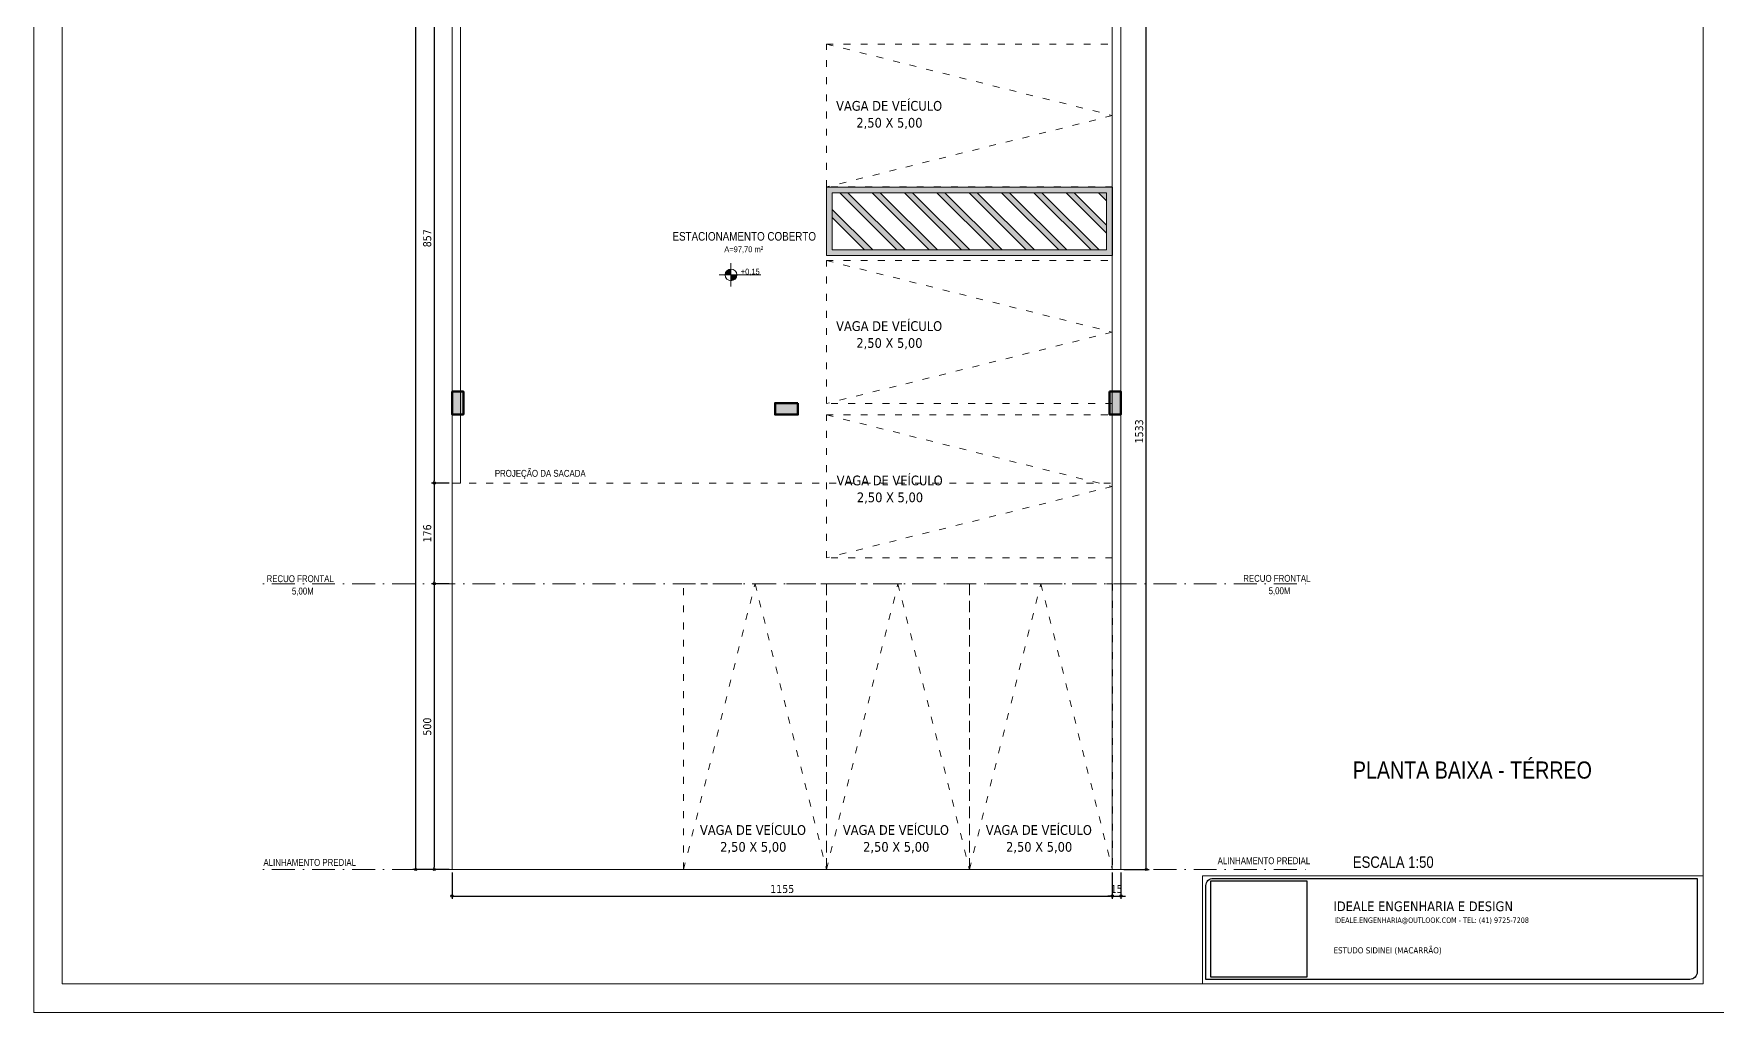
# Model space of a CAD drawing. Header units: millimetres. Extents: x 2030 to 44114, y 1520 to 18221.
# Drawn here: x 32968 to 35913, y 4954 to 6666 of the extents above; entities that cross this region are included whole.
import ezdxf
from ezdxf.enums import TextEntityAlignment as Align

# ---------------------------------------------------------------- set-up
doc = ezdxf.new("R2010")
doc.units = ezdxf.units.MM
doc.linetypes.add('ACAD_ISO03W100', pattern=[30, 12, -18])
doc.linetypes.add('Tratto e 1 Punto [S]', pattern=[3.5, 0, -0.75, 2, -0.75])
for name, color, linetype, lineweight in [('01', 1, 'Continuous', 5), ('018 - Cotas', 244, 'Continuous', 5), ('02', 2, 'Continuous', 13), ('020 - Textos', 20, 'Continuous', 5), ('03', 3, 'Continuous', 18), ('06', 6, 'Continuous', 60), ('08', 8, 'Continuous', 5), ('250 - Carimbo', 250, 'Continuous', 5)]:
    doc.layers.add(name, color=color, linetype=linetype, lineweight=lineweight)
doc.styles.add('LE2', font='tahoma.ttf')
doc.styles.add('ROMANS', font='ARIALN.TTF')
doc.dimstyles.new('000_COTA075', dxfattribs={"dimtxt": 14, "dimasz": 4, "dimexe": 5, "dimexo": 5, "dimgap": 5, "dimtad": 1, "dimdec": 1, "dimzin": 12, "dimdsep": 46, "dimtxsty": 'LE2', "dimblk": 'ORIGIN', "dimcen": 0, "dimclrd": 256, "dimclre": 256, "dimclrt": 2, "dimadec": 0, "dimazin": 0, "dimtfac": 1, "dimtdec": 1, "dimtix": 1, "dimtmove": 2, "dimatfit": 3, "dimfxl": 5, "dimtolj": 1, "dimtzin": 0, "dimarcsym": 0})
picture_1 = doc.add_image_def('image1.jpg', size_in_pixel=(1080, 1080))

# ---------------------------------------------------------------- blocks, each defined once
blk = doc.blocks.new('rfgbwier')
at = {"linetype": 'ACAD_ISO03W100'}
blk.add_lwpolyline([(51870.5, -39374.6), (52120.5, -39374.6), (52120.5, -39874.6), (51870.5, -39874.6)], close=True, dxfattribs=at)
blk.add_lwpolyline([(51870.5, -39874.6), (51995.5, -39374.6), (52120.5, -39874.6)], dxfattribs=at)
blk = doc.blocks.new('KJWEJFWEF')
at = {"layer": '06'}
h = blk.add_hatch(color=256, dxfattribs=at)
h.dxf.hatch_style = 1
h.paths.add_polyline_path([(71323, -48381.9), (71303, -48381.9), (71303, -48421.9), (71323, -48421.9)])
blk.add_lwpolyline([(71303, -48381.9), (71323, -48381.9), (71323, -48421.9), (71303, -48421.9)], close=True, dxfattribs=at)
blk = doc.blocks.new('WEOFIWEFEF')
at = {"layer": '01', "true_color": 0xf7f281}
h = blk.add_hatch(color=51, dxfattribs=at)
h.dxf.hatch_style = 1
h.paths.add_polyline_path([(71133, -49969.9), (71013, -49969.9), (71013, -50469.9), (71133, -50469.9)])
h.paths.add_polyline_path([(71123, -50459.9), (71023, -50460), (71023, -49979.9), (71123, -49979.9)], flags=16)
h.paths.add_polyline_path([(71023, -50036.5), (71023, -49994.1), (71037.1, -49979.9), (71079.5, -49979.9)], flags=0)
h = blk.add_hatch(color=51, dxfattribs=at)
h.dxf.hatch_style = 1
h.paths.add_polyline_path([(71037.1, -49979.9), (71023, -49979.9), (71023, -49994.1)], flags=17)
h.paths.add_polyline_path([(71093.7, -49979.9), (71079.5, -49979.9), (71023, -50036.5), (71023, -50050.7)])
h.paths.add_polyline_path([(71123, -50007.2), (71123, -49993.1), (71023, -50093.1), (71023, -50107.2)])
h.paths.add_polyline_path([(71123, -50063.8), (71123, -50049.7), (71023, -50149.7), (71023, -50163.8)])
h.paths.add_polyline_path([(71123, -50120.4), (71123, -50106.2), (71023, -50206.2), (71023, -50220.4)])
h.paths.add_polyline_path([(71123, -50176.9), (71123, -50162.8), (71023, -50262.8), (71023, -50276.9)])
h.paths.add_polyline_path([(71123, -50233.5), (71123, -50219.4), (71023, -50319.4), (71023, -50333.5)])
h.paths.add_polyline_path([(71123, -50290.1), (71123, -50275.9), (71023, -50375.9), (71023, -50390.1)])
h.paths.add_polyline_path([(71123, -50346.6), (71123, -50332.5), (71023, -50432.5), (71023, -50446.6)])
h.paths.add_polyline_path([(71123, -50403.2), (71123, -50389.1), (71052.1, -50460), (71066.2, -50460)])
at = {"layer": '01', "color": 51, "true_color": 0xf7f281}
for p, q in [((71023, -50050.7), (71093.7, -49979.9)), ((71023, -50093.1), (71123, -49993.1)), ((71023, -50107.2), (71123, -50007.2)), ((71023, -50149.7), (71123, -50049.7)), ((71023, -50163.8), (71123, -50063.8)), ((71023, -50206.2), (71123, -50106.2)), ((71023, -50220.4), (71123, -50120.4)), ((71023, -50262.8), (71123, -50162.8)), ((71023, -50276.9), (71123, -50176.9)), ((71023, -50319.4), (71123, -50219.4)), ((71023, -50333.5), (71123, -50233.5)), ((71023, -50375.9), (71123, -50275.9)), ((71023, -50390.1), (71123, -50290.1)), ((71023, -50432.5), (71123, -50332.5)), ((71023, -50446.6), (71123, -50346.6)), ((71052.1, -50460), (71123, -50389.1)), ((71066.2, -50460), (71123, -50403.2))]:
    blk.add_line(p, q, dxfattribs=at)
for points in [[(71013, -49969.9), (71133, -49969.9), (71133, -50469.9), (71013, -50470)], [(71023, -49979.9), (71123, -49979.9), (71123, -50459.9), (71023, -50460)], [(71023, -49994.1), (71037.1, -49979.9), (71079.5, -49979.9), (71023, -50036.5)]]:
    blk.add_lwpolyline(points, close=True, dxfattribs=at)
for points in [[(71023, -50093.1), (71023, -50050.7)], [(71023, -50149.7), (71023, -50107.2)], [(71023, -50206.2), (71023, -50163.8)], [(71023, -50262.8), (71023, -50220.4)], [(71023, -50319.4), (71023, -50276.9)], [(71023, -50375.9), (71023, -50333.5)]]:
    blk.add_lwpolyline(points, dxfattribs=at)
blk = doc.blocks.new('RGER')
h = blk.add_hatch(color=256)
h.dxf.hatch_style = 1
h.paths.add_polyline_path([(71276.2, -48044.6), (71276.2, -48031.8, 0.414214), (71263.4, -48044.6)])
h.paths.add_polyline_path([(71289, -48044.6), (71276.2, -48044.6), (71276.2, -48057.4, 0.414214)])
for q in [(71276.2, -48019), (71250.6, -48044.6), (71301.8, -48044.6), (71341.8, -48044.6), (71276.2, -48070.2)]:
    blk.add_line((71276.2, -48044.6), q)
blk.add_circle((71276.2, -48044.6), 12.8)
blk = doc.blocks.new('_Origin')
at = {"color": 0, "linetype": 'ByBlock', "lineweight": -2}
blk.add_line((0, 0), (-1, 0), dxfattribs=at)
blk.add_circle((0, 0), 0.5, dxfattribs=at)
blk = doc.blocks.new('*D236')
at = {"layer": '018 - Cotas', "lineweight": -2, "transparency": 16777216}
for p, q in [((33694.9, 6736.7), (33663.9, 6736.7)), ((33668.9, 6732.7), (33668.9, 5883.7)), ((33694.9, 5879.7), (33663.9, 5879.7))]:
    blk.add_line(p, q, dxfattribs=at)
at = {"layer": 'Defpoints', "color": 0, "transparency": 16777216}
for p in [(33699.9, 6736.7), (33668.9, 5879.7), (33699.9, 5879.7)]:
    blk.add_point(p, dxfattribs=at)
at = {"layer": '018 - Cotas', "lineweight": -2, "transparency": 16777216, "xscale": 4, "yscale": 4, "zscale": 4}
for p, rotation in [((33668.9, 6736.7), 90), ((33668.9, 5879.7), 270)]:
    blk.add_blockref('_Origin', p, dxfattribs=dict(at, rotation=rotation))
at = {"layer": '018 - Cotas', "color": 2, "transparency": 16777216, "insert": (33656.6, 6308.2), "char_height": 14, "attachment_point": 5, "rotation": 90, "style": 'LE2'}
blk.add_mtext('\\A1;857', dxfattribs=at)
blk = doc.blocks.new('*D264')
at = {"layer": '018 - Cotas', "lineweight": -2, "transparency": 16777216}
for p, q in [((33694.9, 5879.7), (33663.9, 5879.7)), ((33668.9, 5875.7), (33668.9, 5707.7)), ((33694.9, 5703.7), (33663.9, 5703.7))]:
    blk.add_line(p, q, dxfattribs=at)
at = {"layer": 'Defpoints', "color": 0, "transparency": 16777216}
for p in [(33699.9, 5879.7), (33668.9, 5703.7), (33699.9, 5703.7)]:
    blk.add_point(p, dxfattribs=at)
at = {"layer": '018 - Cotas', "lineweight": -2, "transparency": 16777216, "xscale": 4, "yscale": 4, "zscale": 4}
for p, rotation in [((33668.9, 5879.7), 90), ((33668.9, 5703.7), 270)]:
    blk.add_blockref('_Origin', p, dxfattribs=dict(at, rotation=rotation))
at = {"layer": '018 - Cotas', "color": 2, "transparency": 16777216, "insert": (33656.6, 5791.7), "char_height": 14, "attachment_point": 5, "rotation": 90, "style": 'LE2'}
blk.add_mtext('\\A1;176', dxfattribs=at)
blk = doc.blocks.new('*D265')
at = {"layer": '018 - Cotas', "lineweight": -2, "transparency": 16777216}
for p, q in [((33694.9, 5703.7), (33663.9, 5703.7)), ((33668.9, 5699.7), (33668.9, 5207.7)), ((33694.9, 5203.7), (33663.9, 5203.7))]:
    blk.add_line(p, q, dxfattribs=at)
at = {"layer": 'Defpoints', "color": 0, "transparency": 16777216}
for p in [(33699.9, 5703.7), (33668.9, 5203.7), (33699.9, 5203.7)]:
    blk.add_point(p, dxfattribs=at)
at = {"layer": '018 - Cotas', "lineweight": -2, "transparency": 16777216, "xscale": 4, "yscale": 4, "zscale": 4}
for p, rotation in [((33668.9, 5703.7), 90), ((33668.9, 5203.7), 270)]:
    blk.add_blockref('_Origin', p, dxfattribs=dict(at, rotation=rotation))
at = {"layer": '018 - Cotas', "color": 2, "transparency": 16777216, "insert": (33656.6, 5453.7), "char_height": 14, "attachment_point": 5, "rotation": 90, "style": 'LE2'}
blk.add_mtext('\\A1;500', dxfattribs=at)
blk = doc.blocks.new('*D266')
at = {"layer": '018 - Cotas', "lineweight": -2, "transparency": 16777216}
for p, q in [((33699.9, 5198.7), (33699.9, 5152.3)), ((34854.9, 5198.7), (34854.9, 5152.3)), ((33703.9, 5157.3), (34850.9, 5157.3))]:
    blk.add_line(p, q, dxfattribs=at)
at = {"layer": 'Defpoints', "color": 0, "transparency": 16777216}
for p in [(33699.9, 5203.7), (34854.9, 5203.7), (34854.9, 5157.3)]:
    blk.add_point(p, dxfattribs=at)
at = {"layer": '018 - Cotas', "lineweight": -2, "transparency": 16777216, "xscale": 4, "yscale": 4, "zscale": 4, "rotation": 180}
blk.add_blockref('_Origin', (33699.9, 5157.3), dxfattribs=at)
at = {"layer": '018 - Cotas', "lineweight": -2, "transparency": 16777216, "xscale": 4, "yscale": 4, "zscale": 4}
blk.add_blockref('_Origin', (34854.9, 5157.3), dxfattribs=at)
at = {"layer": '018 - Cotas', "color": 2, "transparency": 16777216, "insert": (34277.4, 5169.5), "char_height": 14, "attachment_point": 5, "style": 'LE2'}
blk.add_mtext('\\A1;1155', dxfattribs=at)
blk = doc.blocks.new('*D267')
at = {"layer": '018 - Cotas', "lineweight": -2, "transparency": 16777216}
for p, q in [((34854.9, 5198.7), (34854.9, 5152.3)), ((34869.9, 5198.7), (34869.9, 5152.3)), ((34850.9, 5157.3), (34846.9, 5157.3)), ((34854.9, 5157.3), (34869.9, 5157.3)), ((34873.9, 5157.3), (34877.9, 5157.3))]:
    blk.add_line(p, q, dxfattribs=at)
at = {"layer": 'Defpoints', "color": 0, "transparency": 16777216}
for p in [(34854.9, 5203.7), (34869.9, 5203.7), (34869.9, 5157.3)]:
    blk.add_point(p, dxfattribs=at)
at = {"layer": '018 - Cotas', "lineweight": -2, "transparency": 16777216, "xscale": 4, "yscale": 4, "zscale": 4}
blk.add_blockref('_Origin', (34854.9, 5157.3), dxfattribs=at)
at = {"layer": '018 - Cotas', "lineweight": -2, "transparency": 16777216, "xscale": 4, "yscale": 4, "zscale": 4, "rotation": 180}
blk.add_blockref('_Origin', (34869.9, 5157.3), dxfattribs=at)
at = {"layer": '018 - Cotas', "color": 2, "transparency": 16777216, "insert": (34862.4, 5169.5), "char_height": 14, "attachment_point": 5, "style": 'LE2'}
blk.add_mtext('\\A1;15', dxfattribs=at)
blk = doc.blocks.new('*D268')
at = {"layer": '018 - Cotas', "lineweight": -2, "transparency": 16777216}
for p, q in [((34874.9, 6736.7), (34919.2, 6736.7)), ((34914.2, 5207.7), (34914.2, 6732.7)), ((34874.9, 5203.7), (34919.2, 5203.7))]:
    blk.add_line(p, q, dxfattribs=at)
at = {"layer": 'Defpoints', "color": 0, "transparency": 16777216}
for p in [(34869.9, 6736.7), (34914.2, 6736.7), (34869.9, 5203.7)]:
    blk.add_point(p, dxfattribs=at)
at = {"layer": '018 - Cotas', "lineweight": -2, "transparency": 16777216, "xscale": 4, "yscale": 4, "zscale": 4}
for p, rotation in [((34914.2, 6736.7), 90), ((34914.2, 5203.7), 270)]:
    blk.add_blockref('_Origin', p, dxfattribs=dict(at, rotation=rotation))
at = {"layer": '018 - Cotas', "color": 2, "transparency": 16777216, "insert": (34901.9, 5970.2), "char_height": 14, "attachment_point": 5, "rotation": 90, "style": 'LE2'}
blk.add_mtext('\\A1;1533', dxfattribs=at)
blk = doc.blocks.new('WOEIFHNWIUJBENQ')
at = {"layer": '250 - Carimbo'}
for points in [[(35439.6, 21880.3), (38409.6, 21880.3), (38409.6, 17680.3), (35439.6, 17680.3)], [(35489.6, 21830.3), (38359.6, 21830.3), (38359.6, 17730.3), (35489.6, 17730.3)]]:
    blk.add_lwpolyline(points, close=True, dxfattribs=at)
blk = doc.blocks.new('*D221')
at = {"layer": '018 - Cotas', "lineweight": -2, "transparency": 16777216}
for p, q in [((33694.9, 8986.7), (33631.4, 8986.7)), ((33636.4, 5207.7), (33636.4, 8982.7)), ((33694.9, 5203.7), (33631.4, 5203.7))]:
    blk.add_line(p, q, dxfattribs=at)
at = {"layer": 'Defpoints', "color": 0, "transparency": 16777216}
for p in [(33636.4, 8986.7), (33699.9, 8986.7), (33699.9, 5203.7)]:
    blk.add_point(p, dxfattribs=at)
at = {"layer": '018 - Cotas', "lineweight": -2, "transparency": 16777216, "xscale": 4, "yscale": 4, "zscale": 4}
for p, rotation in [((33636.4, 8986.7), 90), ((33636.4, 5203.7), 270)]:
    blk.add_blockref('_Origin', p, dxfattribs=dict(at, rotation=rotation))
at = {"layer": '018 - Cotas', "color": 2, "transparency": 16777216, "insert": (33624.1, 7095.2), "char_height": 14, "attachment_point": 5, "rotation": 90, "style": 'LE2'}
blk.add_mtext('\\A1;3783', dxfattribs=at)

msp = doc.modelspace()

# ---------------------------------------------------------------- linework, layer by layer
msp.add_lwpolyline([(35031.2, 5188.1), (35877.85, 5188.1), (35877.85, 5024.11, -0.4142136), (35865.18, 5011.45), (35018.53, 5011.45), (35018.53, 5175.44, -0.4142136)], format="xyb", close=True)
at = {"layer": '01'}
for points in [[(33699.9, 7391.24), (33699.9, 5879.72), (33714.9, 5879.72), (33714.9, 7391.24)], [(34854.9, 6736.74), (34854.9, 5203.74), (34869.9, 5203.74), (34869.9, 6736.74)]]:
    msp.add_lwpolyline(points, dxfattribs=at)
at = {"layer": '02', "linetype": 'ACAD_ISO03W100'}
msp.add_lwpolyline([(33699.9, 6736.74), (33699.9, 5879.74), (34869.9, 5879.74), (34869.9, 6736.74)], dxfattribs=at)
at = {"layer": '03', "linetype": 'Tratto e 1 Punto [S]', "ltscale": 20}
for p, q in [((33369.9, 5703.74), (35199.9, 5703.74)), ((33369.9, 5203.74), (35199.9, 5203.74))]:
    msp.add_line(p, q, dxfattribs=at)
at = {"layer": '03'}
msp.add_lwpolyline([(33699.9, 8986.74), (34869.9, 8986.74), (34869.9, 5203.74), (33699.9, 5203.74)], close=True, dxfattribs=at)
at = {"layer": '250 - Carimbo'}
for p, q in [((35012.88, 5003.78), (35012.88, 5192.5)), ((35012.88, 5192.5), (35888.17, 5192.5))]:
    msp.add_line(p, q, dxfattribs=at)

# ---------------------------------------------------------------- block references
at = {"layer": '01', "rotation": 270}
for name, p in [('rfgbwier', (74229.47, 58518.34)), ('WEOFIWEFEF', (84824.85, 77410.82)), ('rfgbwier', (74229.47, 58139.45)), ('rfgbwier', (74229.47, 57869.45))]:
    msp.add_blockref(name, p, dxfattribs=at)
at = {"layer": '01', "xscale": 0.8, "yscale": 0.8, "zscale": 0.8}
msp.add_blockref('RGER', (-22833.08, 44679.65), dxfattribs=at)
at = {"layer": '01'}
for p in [(-17765.58, 45078.31), (-17515.58, 45078.31), (-17265.58, 45078.31)]:
    msp.add_blockref('rfgbwier', p, dxfattribs=at)
at = {"layer": '06'}
for p in [(-37603.06, 54421.69), (-36453.06, 54421.69)]:
    msp.add_blockref('KJWEJFWEF', p, dxfattribs=at)
at = {"layer": '06', "rotation": 270}
msp.add_blockref('KJWEJFWEF', (82686.85, 77322.7), dxfattribs=at)
at = {"layer": '08'}
msp.add_blockref('WOEIFHNWIUJBENQ', (-2471.43, -12726.52), dxfattribs=at)

# ---------------------------------------------------------------- texts
at = {"color": 7, "style": 'LE2'}
for s, height, p in [('IDEALE ENGENHARIA E DESIGN', 17, (35241.74, 5130.83)), ('IDEALE.ENGENHARIA@OUTLOOK.COM - TEL: (41) 9725-7208', 9.5, (35243.07, 5110.22)), ('ESTUDO SIDINEI (MACARRÃO)', 10.6667, (35241.74, 5056.9))]:
    msp.add_text(s, height=height, dxfattribs=at).set_placement(p)
at = {"layer": '020 - Textos', "style": 'LE2'}
for s, p in [('VAGA DE VEÍCULO', (34371.75, 6531.33)), ('2,50 X 5,00', (34407.13, 6501.78)), ('VAGA DE VEÍCULO', (34371.75, 6145.97)), ('2,50 X 5,00', (34407.13, 6116.43)), ('VAGA DE VEÍCULO', (34372.72, 5875.87)), ('2,50 X 5,00', (34408.1, 5846.33)), ('VAGA DE VEÍCULO', (34133.6, 5264.29)), ('VAGA DE VEÍCULO', (34383.6, 5264.29)), ('VAGA DE VEÍCULO', (34633.6, 5264.29)), ('2,50 X 5,00', (34168.98, 5234.75)), ('2,50 X 5,00', (34418.98, 5234.75)), ('2,50 X 5,00', (34668.98, 5234.75))]:
    msp.add_text(s, height=17, dxfattribs=at).set_placement(p)
at = {"layer": '020 - Textos', "style": 'ROMANS'}
for s, height, p in [('ESTACIONAMENTO COBERTO', 15, (34211.05, 6304.01)), ('PROJEÇÃO DA SACADA', 12, (33854.25, 5890.85)), ('RECUO FRONTAL', 12, (33434.3, 5706.49)), ('RECUO FRONTAL', 12, (35142.68, 5707.12)), ('5,00M', 12, (33438.96, 5684.82)), ('5,00M', 12, (35147.34, 5685.44)), ('ALINHAMENTO PREDIAL', 12, (33451, 5210.05)), ('ALINHAMENTO PREDIAL', 12, (35120.03, 5212.97))]:
    msp.add_text(s, height=height, dxfattribs=at).set_placement(p, align=Align.CENTER)
msp.add_text('PLANTA BAIXA - TÉRREO', height=30, dxfattribs=at).set_placement((35275.66, 5392.7), align=Align.TOP_LEFT)
at = {"layer": '020 - Textos', "line_spacing_factor": 0.994243, "style": 'ROMANS'}
for s, insert, char_height, width, attachment_point in [('A=97,70 m²', (34210.2, 6281.95), 10, 130.9131, 8), ('+0,15', (34221.61, 6242.97), 10, 130.9131, 8), ('ESCALA 1:50', (35275.66, 5226.57), 20, 232.2699, 1)]:
    msp.add_mtext(s, dxfattribs=dict(at, insert=insert, char_height=char_height, width=width, attachment_point=attachment_point))

# ---------------------------------------------------------------- dimensions: what is measured, and where the dimension line sits
at = {"layer": '018 - Cotas'}
dim = msp.add_linear_dim(base=(33636.44, 8986.74), p1=(33699.9, 5203.74), p2=(33699.9, 8986.74), angle=90, dimstyle='000_COTA075', override={"dimtad": 3}, dxfattribs=at)
dim.commit()
dim.dimension.update_dxf_attribs({"geometry": '*D221', "text_midpoint": (33624.12, 7095.24)})
for base, p1, p2, picture, middle in [((33668.88, 5879.72), (33699.9, 6736.74), (33699.9, 5879.72), '*D236', (33656.56, 6308.23)), ((34914.17, 6736.74), (34869.9, 5203.74), (34869.9, 6736.74), '*D268', (34901.88, 5970.24)), ((33668.88, 5703.74), (33699.9, 5879.72), (33699.9, 5703.74), '*D264', (33656.61, 5791.73)), ((33668.88, 5203.74), (33699.9, 5703.74), (33699.9, 5203.74), '*D265', (33656.6, 5453.74))]:
    dim = msp.add_linear_dim(base=base, p1=p1, p2=p2, angle=90, dimstyle='000_COTA075', dxfattribs=at)
    dim.commit()
    dim.dimension.update_dxf_attribs({"geometry": picture, "text_midpoint": middle})
for base, p1, p2, picture, middle in [((34854.9, 5157.31), (33699.9, 5203.74), (34854.9, 5203.74), '*D266', (34277.4, 5169.48)), ((34869.9, 5157.31), (34854.9, 5203.74), (34869.9, 5203.74), '*D267', (34862.4, 5169.48))]:
    dim = msp.add_linear_dim(base=base, p1=p1, p2=p2, dimstyle='000_COTA075', dxfattribs=at)
    dim.commit()
    dim.dimension.update_dxf_attribs({"geometry": picture, "text_midpoint": middle})

# ---------------------------------------------------------------- pictures from other files: only their frames are drawn
image = msp.add_image(picture_1, insert=(35027.09, 5015.3), size_in_units=(168.28, 168.28))
image.dxf.flags = 7

doc.saveas('drawing.dxf')
